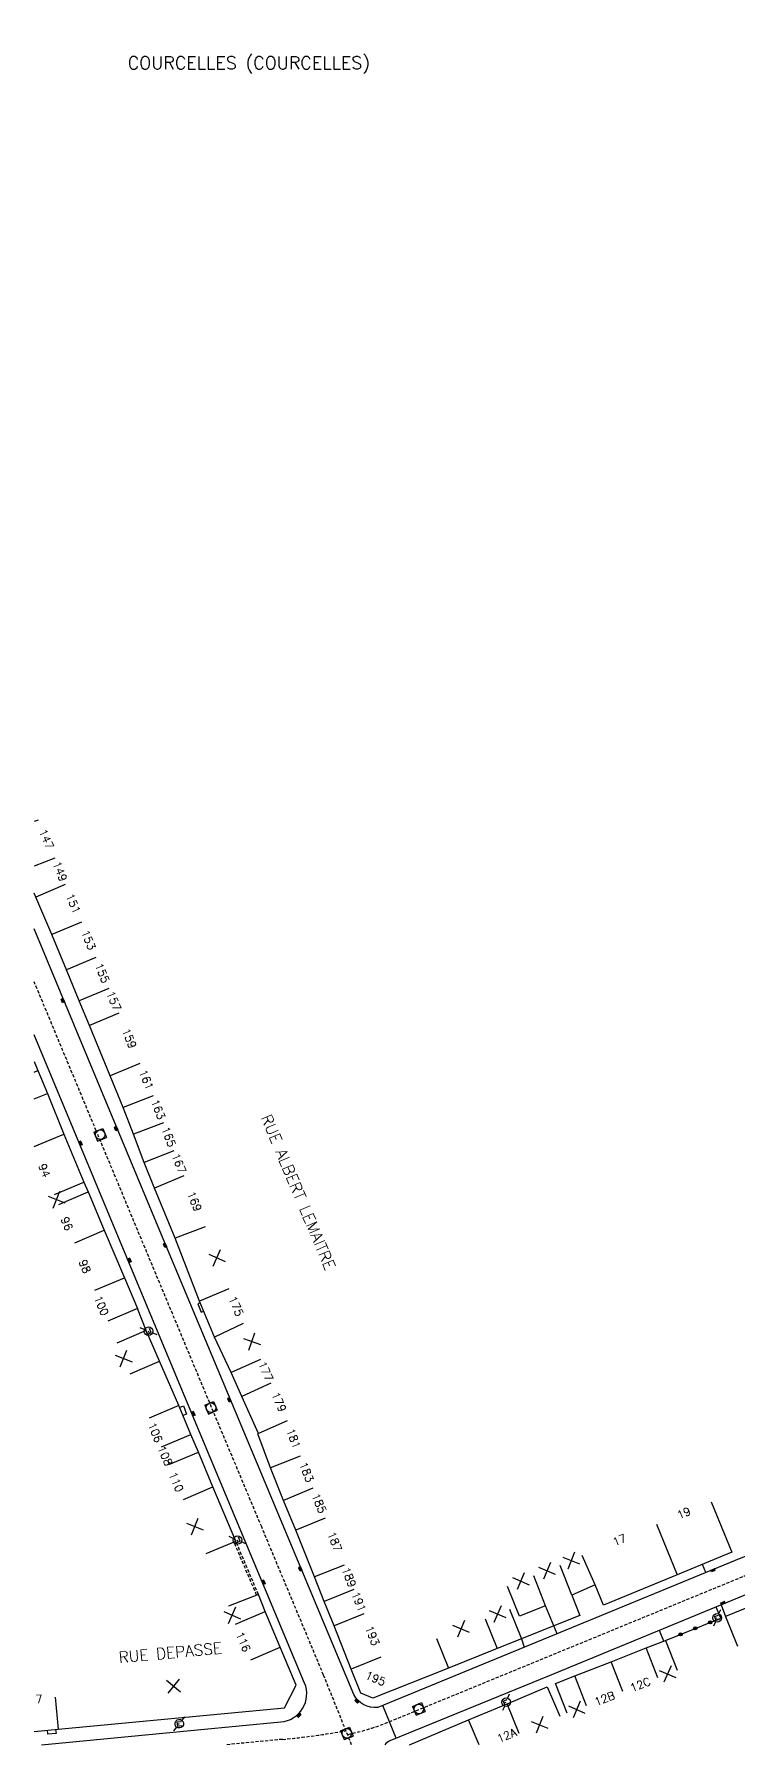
# Model space of a CAD drawing. Header units: millimetres. Extents: x 151000 to 152000, y 127000 to 128000.
# Drawn here: x 151000 to 151110.2, y 127000 to 127267.3 of the extents above; entities that cross this region are included whole.
import ezdxf
from ezdxf.enums import TextEntityAlignment as Align

# ---------------------------------------------------------------- set-up
doc = ezdxf.new("R2010")
doc.units = ezdxf.units.MM
doc.linetypes.add('DASHED', pattern=[0.75, 0.5, -0.25])
doc.layers.get('0').update_dxf_attribs({"linetype": 'CONTINUOUS'})
for name, color, linetype in [('W0001', 6, 'DASHED'), ('W0008', 7, 'CONTINUOUS'), ('W0100', 7, 'CONTINUOUS'), ('W0112', 1, 'DASHED'), ('W0322', 7, 'CONTINUOUS'), ('W0334', 7, 'CONTINUOUS'), ('W0400', 7, 'CONTINUOUS'), ('W0420', 7, 'CONTINUOUS'), ('W0471', 7, 'CONTINUOUS'), ('W0980', 7, 'CONTINUOUS'), ('W0989', 7, 'CONTINUOUS'), ('W0991', 7, 'CONTINUOUS'), ('W1102', 7, 'CONTINUOUS')]:
    doc.layers.add(name, color=color, linetype=linetype)
doc.styles.get("Standard").update_dxf_attribs({"font": 'romans.shx', "width": 0.85})

# ---------------------------------------------------------------- blocks, each defined once
blk = doc.blocks.new('t991o')
at = {"color": 0, "linetype": 'Continuous'}
for p, q in [((-1, 1), (1, -1)), ((-1, -1), (1, 1))]:
    blk.add_line(p, q, dxfattribs=at)
blk = doc.blocks.new('T420')
for p, q in [((0.75, 0.75), (-0.75, 0.75)), ((-0.75, 0.75), (-0.75, -0.75)), ((0.75, 0.75), (0.75, -0.75)), ((0.75, -0.75), (-0.75, -0.75))]:
    blk.add_line(p, q)
blk.add_ellipse((0, 0), major_axis=(-0.53, 0.53), ratio=1, start_param=3.926991, end_param=10.210176)
blk = doc.blocks.new('T471')
for p, q in [((-0.333334, 0.333334), (-0.333334, -0.333334)), ((-0.333334, 0.333334), (0.333334, 0.333334)), ((-0.333334, 0), (0, 0)), ((0.500001, 0.500001), (1.000002, 1.000002)), ((-0.500001, -0.500001), (-1.000002, -1.000002)), ((-0.333334, -0.333334), (0.333334, -0.333334))]:
    blk.add_line(p, q)
blk.add_ellipse((0, 0), major_axis=(0.471405, 0.471405), ratio=1, start_param=5.4977871438, end_param=11.780972451)
blk = doc.blocks.new('T400')
for p, q in [((-0.15, 0.3), (0.15, 0.3)), ((-0.15, -0.25), (-0.15, 0.3)), ((-0.15, 0.15), (0.15, 0.15)), ((-0.15, 0), (0.15, 0)), ((0.15, 0.3), (0.15, -0.25)), ((-0.15, -0.15), (0.15, -0.15)), ((-0.15, -0.25), (-0.15, -0.3)), ((-0.15, -0.3), (0.15, -0.3)), ((0.15, -0.3), (0.15, -0.25))]:
    blk.add_line(p, q)
blk = doc.blocks.new('t322o')
at = {"color": 0, "linetype": 'Continuous'}
for radius in [0.25, 0.15]:
    blk.add_circle((0, 0), radius, dxfattribs=at)

msp = doc.modelspace()

# ---------------------------------------------------------------- linework, layer by layer
at = {"layer": 'W0001'}
msp.add_lwpolyline([(151049.65, 127000), (151045.26, 127010.89), (151035.58, 127034.03), (151027.45, 127053.43), (151017.92, 127076.22), (151009.7, 127095.94), (151000, 127119.22)], dxfattribs=at)
at = {"layer": 'W0001', "flags": 128}
msp.add_lwpolyline([(151227.95, 127083.42), (151206.52, 127072.3), (151191.72, 127064.45), (151162.33, 127048.96, -0.025881), (151135.11, 127036.05), (151111.07, 127026.35), (151055.58, 127003.59, -0.044029), (151049.02, 127001.55, 4.571463)], format="xyb", dxfattribs=at)
at = {"layer": 'W0001'}
msp.add_lwpolyline([(151048.76, 127002.19, -0.01983), (151038.84, 127000.85), (151030, 127000)], format="xyb", dxfattribs=at)
at = {"layer": 'W0008'}
for points in [[(151116.9, 127285.39), (151147.04, 127229.22), (151163.63, 127198.15), (151176.47, 127174.26), (151187.79, 127152.99), (151200.4, 127129.33), (151211.63, 127108.37), (151222.32, 127088.12, -0.359102), (151220.4, 127082.62), (151218.66, 127081.71), (151205.24, 127074.74), (151190.44, 127066.88), (151161.03, 127051.39, -0.025884), (151134.07, 127038.6), (151109.65, 127028.79), (151082.27, 127017.53), (151053.75, 127005.84, -0.316868), (151050.01, 127007.84), (151038.51, 127035.26), (151030.38, 127054.66), (151020.85, 127077.44), (151012.63, 127097.16), (151000, 127127.47)], [(151001.15, 127000), (151019.05, 127001.71), (151038.58, 127003.58, 0.507291), (151042.3, 127009.65), (151033, 127031.83), (151024.5, 127052.13), (151014.48, 127076.14), (151006.9, 127094.4), (151000, 127110.94)], [(151163.27, 127046.35, -0.025884), (151135.51, 127033.18), (151111.78, 127023.64), (151080.54, 127010.75), (151055.62, 127000.62, 0.079916), (151054.83, 127000)]]:
    msp.add_lwpolyline(points, format="xyb", dxfattribs=at)
at = {"layer": 'W0100'}
for points in [[(151074.36, 127021.2), (151076.23, 127016.56), (151072.42, 127015.03), (151064.81, 127011.98), (151052.98, 127007.26), (151051.1, 127008.05), (151049.58, 127011.81), (151046.9, 127018.61), (151045.36, 127022.39), (151043.85, 127026.26), (151040.9, 127033.52), (151038.98, 127038.18), (151036.97, 127043.28), (151034.98, 127048.56), (151035.11, 127048.61), (151032.47, 127054.44), (151030.82, 127058.16), (151028.19, 127063.67), (151025.84, 127069.3), (151022.05, 127079.13), (151018.8, 127086.96), (151017.21, 127090.97), (151015.54, 127095.39), (151013.93, 127099.58), (151011.89, 127104.53), (151008.64, 127112.38), (151007.04, 127116.24), (151005.03, 127121.06), (151002.75, 127126.6), (151000.26, 127132.42), (151000, 127133.08)], [(151000, 127106.75), (151000.58, 127105.35), (151002.06, 127101.78), (151004.65, 127095.38), (151007.77, 127087.89), (151008.43, 127086.39), (151010.97, 127080.4), (151014.11, 127072.96), (151016.14, 127068.16), (151011.54, 127066.21)], [(151015.03, 127057.95), (151019.62, 127059.94), (151017.54, 127064.75), (151012.95, 127062.76)], [(151026.91, 127029.88), (151031.52, 127031.83), (151027.95, 127040.29), (151025.68, 127045.7), (151024.49, 127048.5), (151022.6, 127052.99), (151017.99, 127051.04)], [(151105.87, 127037.96), (151109.12, 127030.07), (151100.58, 127026.56), (151089.03, 127021.83), (151087.74, 127024.97), (151084.11, 127023.37), (151085.36, 127020.21), (151081.28, 127018.59), (151079.99, 127021.73), (151075.91, 127020.1), (151074.05, 127024.75)], [(151141.97, 127028.25), (151140.12, 127032.89), (151133.96, 127030.43), (151127.76, 127027.9), (151118, 127024.03), (151108.13, 127020.06), (151110, 127015.42)], [(151000, 127002.08), (151003.73, 127002.44), (151039.14, 127005.79), (151040.99, 127009.33), (151038.49, 127015.23), (151036.11, 127020.83), (151035.07, 127023.49), (151030.41, 127021.66)], [(151083.34, 127004.93), (151081.52, 127009.59), (151084.55, 127010.77), (151090.23, 127012.98), (151095.73, 127015.13), (151098.76, 127016.31), (151100.58, 127011.65)], [(151058.71, 127000), (151067.94, 127003.91), (151073.95, 127006.39), (151080.23, 127009.07), (151082.19, 127004.48)]]:
    msp.add_lwpolyline(points, dxfattribs=at)
at = {"layer": 'W0112'}
for points in [[(151034.79, 127023.38), (151031.24, 127031.71)], [(151035.07, 127023.49), (151031.52, 127031.83)]]:
    msp.add_lwpolyline(points, dxfattribs=at)
at = {"layer": 'W0322'}
msp.add_lwpolyline([(151098.76, 127016.31), (151107.37, 127019.8)], dxfattribs=at)
at = {"layer": 'W0334'}
for points in [[(151017.54, 127064.75), (151016.14, 127068.16)], [(151025.95, 127069.04), (151025.6, 127068.9), (151026.12, 127067.59), (151026.49, 127067.74)], [(151022.6, 127052.99), (151019.62, 127059.94)], [(151022.73, 127052.69), (151023.34, 127052.94), (151023.84, 127051.68), (151023.25, 127051.43)], [(151105.04, 127026.9), (151104.52, 127028.18)], [(151107.37, 127019.8), (151106.64, 127021.52)], [(151107.45, 127021.85), (151108.13, 127020.06)], [(151081.81, 127017.34), (151081.28, 127018.59), (151076.23, 127016.56), (151076.65, 127015.23)], [(151098.49, 127016.2), (151097.78, 127017.86)], [(151056.63, 127001.03), (151054.52, 127006.16)], [(151003.36, 127002.4), (151003.42, 127001.78), (151002.14, 127001.67), (151002.08, 127002.28)]]:
    msp.add_lwpolyline(points, dxfattribs=at)
at = {"layer": 'W1102'}
for p, q in [((151000.63, 127144.48), (151000, 127144.27)), ((151003.23, 127138.54), (151000, 127137.27)), ((151004.86, 127134.39), (151000.26, 127132.42)), ((151007.38, 127128.5), (151002.75, 127126.6)), ((151009.64, 127122.98), (151005.03, 127121.06)), ((151011.66, 127118.15), (151007.04, 127116.24)), ((151013.26, 127114.29), (151008.64, 127112.38)), ((151000, 127105.11), (151000.58, 127105.35)), ((151016.51, 127106.44), (151011.89, 127104.53)), ((151000, 127100.93), (151002.06, 127101.78)), ((151018.59, 127101.38), (151013.93, 127099.58)), ((151000.01, 127093.5), (151004.65, 127095.38)), ((151020.22, 127097.16), (151015.54, 127095.39)), ((151021.86, 127092.81), (151017.21, 127090.97)), ((151003.16, 127085.96), (151007.77, 127087.89)), ((151023.42, 127088.88), (151018.8, 127086.96)), ((151003.84, 127084.39), (151008.43, 127086.39)), ((151006.36, 127078.45), (151010.97, 127080.4)), ((151026.72, 127080.93), (151022.05, 127079.13)), ((151009.5, 127071.01), (151014.11, 127072.96)), ((151030.46, 127071.23), (151025.84, 127069.3)), ((151032.7, 127065.83), (151028.19, 127063.67)), ((151035.39, 127060.19), (151030.82, 127058.16)), ((151037.02, 127056.5), (151032.47, 127054.44)), ((151039.55, 127050.61), (151035.11, 127048.61)), ((151019.89, 127046.54), (151024.49, 127048.5)), ((151021.07, 127043.77), (151025.68, 127045.7)), ((151041.62, 127045.11), (151036.97, 127043.28)), ((151023.34, 127038.34), (151027.95, 127040.29)), ((151043.6, 127040.08), (151038.98, 127038.18)), ((151045.53, 127035.4), (151040.9, 127033.52)), ((151097.33, 127034.45), (151100.58, 127026.56)), ((151048.5, 127028.08), (151043.85, 127026.26)), ((151049.99, 127024.28), (151045.36, 127022.39)), ((151031.51, 127018.87), (151036.11, 127020.83)), ((151051.55, 127020.44), (151046.9, 127018.61)), ((151070.56, 127019.67), (151072.42, 127015.03)), ((151033.89, 127013.29), (151038.49, 127015.23)), ((151062.94, 127016.62), (151064.81, 127011.98)), ((151097.54, 127010.47), (151095.73, 127015.13)), ((151054.22, 127013.68), (151049.58, 127011.81)), ((151092.05, 127008.32), (151090.23, 127012.98)), ((151086.37, 127006.11), (151084.55, 127010.77)), ((151003.26, 127007.42), (151003.73, 127002.44)), ((151069.6, 127000), (151067.94, 127003.91)), ((151075.86, 127001.77), (151073.95, 127006.39))]:
    msp.add_line(p, q, dxfattribs=at)
at = {"layer": 'W1102', "flags": 128}
for points in [[(151084.11, 127023.37), (151082.26, 127028.02)], [(151087.74, 127024.97), (151085.73, 127029.55)], [(151079.99, 127021.73), (151078.14, 127026.38)]]:
    msp.add_lwpolyline(points, dxfattribs=at)

# ---------------------------------------------------------------- block references
at = {"layer": 'W0322', "rotation": 22.10321601698231}
for p in [(151101.08, 127017.25), (151103.39, 127018.19), (151105.71, 127019.13)]:
    msp.add_blockref('t322o', p, dxfattribs=at)
at = {"layer": 'W0400'}
for p, rotation in [((151004.47, 127116.28), 202.5228837622), ((151012.82, 127096.28), 202.633665453348), ((151007.26, 127093.96), 202.633665453348), ((151014.93, 127075.68), 202.648621285904), ((151020.47, 127078.04), 202.648621285904), ((151024.9, 127051.73), 202.727426620991), ((151030.51, 127053.86), 202.727426620991), ((151041.61, 127027.49), 202.736833386943), ((151035.87, 127025.39), 202.736833386943), ((151041.61, 127027.44), 201.3397674241), ((151106.17, 127027.26), 112.4293590642581), ((151107.74, 127022.13), 112.4293590642581), ((151050.48, 127006.81), 223.816804407311), ((151041.4, 127004.61), 313.2046327447487)]:
    msp.add_blockref('T400', p, dxfattribs=dict(at, rotation=rotation))
at = {"layer": 'W0420'}
for p, rotation in [((151010.33, 127095.31), 112.53134848648), ((151027.65, 127052.66), 112.739258893614), ((151060.16, 127005.6), 112.736833386943), ((151048.91, 127001.78), 112.407353408896)]:
    msp.add_blockref('T420', p, dxfattribs=dict(at, rotation=rotation))
at = {"layer": 'W0471'}
for p, rotation in [((151017.88, 127064.61), 113.429962458196), ((151031.79, 127031.99), 113.04242546128), ((151106.82, 127019.84), 22.10321601698239), ((151073.81, 127006.66), 22.4381719798218), ((151022.69, 127003.29), 5.86492518494819)]:
    msp.add_blockref('T471', p, dxfattribs=dict(at, rotation=rotation))
at = {"layer": 'W0991'}
for p, rotation in [((151003.5, 127085.18), 23.52634402649002), ((151028.59, 127076.08), 21.07023548732354), ((151034.05, 127063.01), 25.47678019393275), ((151013.99, 127060.35), 23.42996245825942), ((151025.13, 127034.11), 22.88035767602145), ((151080.2, 127027.2), 291.7181772170156), ((151083.99, 127028.78), 293.8089118927433), ((151076.1, 127025.56), 291.7181772168075), ((151030.96, 127020.26), 21.50863117567418), ((151072.46, 127020.43), 291.8979000312705), ((151066.75, 127018.14), 291.8625109091377), ((151099.06, 127011.06), 291.3031559952955), ((151021.78, 127009.17), 275.412309820184), ((151084.85, 127005.52), 291.334287783415), ((151079.03, 127003.12), 293.1180236596939)]:
    msp.add_blockref('t991o', p, dxfattribs=dict(at, rotation=rotation))

# ---------------------------------------------------------------- texts
at = {"layer": 'W0980'}
msp.add_text('COURCELLES (COURCELLES)', height=2, dxfattribs=at).set_placement((151033.57, 127262.65), align=Align.MIDDLE)
at = {"layer": 'W0989'}
for s, rotation, p in [('RUE ALBERT LEMAITRE', 292.9066, (151041.3, 127086.35)), ('RUE DEPASSE', 5.3607, (151021.3, 127014.4))]:
    msp.add_text(s, height=1.75, rotation=rotation, dxfattribs=at).set_placement(p, align=Align.MIDDLE)
at = {"layer": 'W0991'}
for s, rotation, p in [('147', 293.5984, (151001.93, 127141.51)), ('149', 291.4201, (151004.05, 127136.46)), ('151', 293.1326, (151006.12, 127131.44)), ('153', 292.3149, (151008.51, 127125.74)), ('155', 292.6636, (151010.65, 127120.57)), ('157', 292.5229, (151012.46, 127116.22)), ('159', 292.4936, (151014.88, 127110.37)), ('161', 292.3642, (151017.55, 127103.91)), ('163', 291.0633, (151019.4, 127099.27)), ('165', 290.7194, (151021.04, 127094.99)), ('167', 291.6796, (151022.64, 127090.85)), ('94', 292.6578, (151001.59, 127089.73)), ('169', 292.5073, (151025.07, 127084.9)), ('96', 292.9462, (151005.1, 127081.42)), ('98', 292.9048, (151007.93, 127074.73)), ('100', 292.9632, (151010.52, 127068.61)), ('175', 292.5992, (151031.58, 127068.53)), ('177', 293.9138, (151036.21, 127058.35)), ('179', 293.1833, (151038.29, 127053.56)), ('106', 292.8577, (151018.94, 127048.79)), ('181', 290.6533, (151040.58, 127047.86)), ('108', 293.0231, (151020.48, 127045.16)), ('183', 291.4909, (151042.61, 127042.6)), ('110', 292.7551, (151022.21, 127041.06)), ('185', 292.3643, (151044.56, 127037.74)), ('19', 22.3795, (151101.6, 127036.2)), ('187', 292.1274, (151047.01, 127031.74)), ('17', 22.8856, (151091.53, 127032)), ('189', 291.3398, (151049.25, 127026.18)), ('191', 292.1634, (151050.77, 127022.36)), ('116', 293.0465, (151032.7, 127016.08)), ('193', 291.5453, (151052.89, 127017.06)), ('195', 337.1819, (151053.39, 127010.35)), ('12C', 21.3032, (151094.8, 127009.4)), ('7', 5.4487, (151000.79, 127007.15)), ('12B', 21.2843, (151089.21, 127007.22)), ('12A', 22.4382, (151073.9, 127001.45))]:
    msp.add_text(s, height=1.25, rotation=rotation, dxfattribs=at).set_placement(p, align=Align.MIDDLE)

doc.saveas('drawing.dxf')
